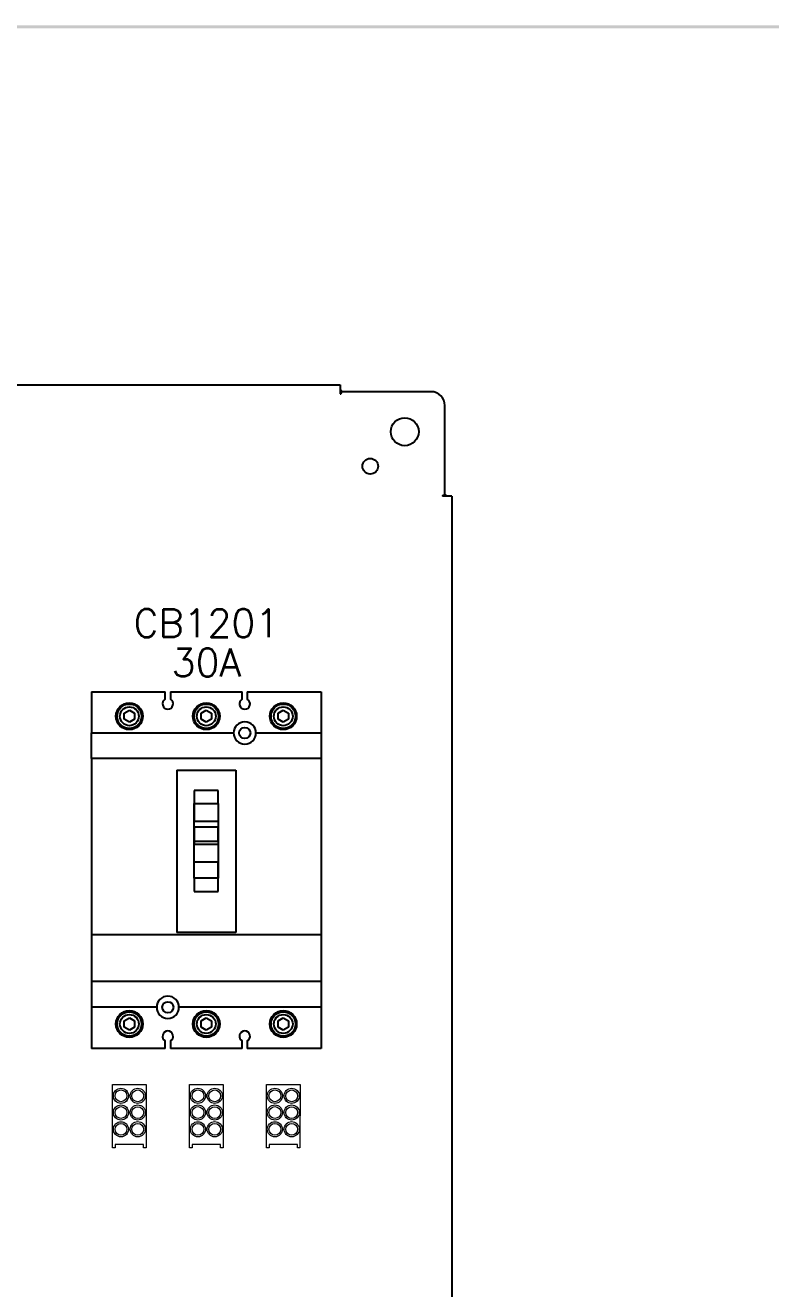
# Model space of a CAD drawing. Header units: inches. Extents: x 0 to 78.1, y 0 to 52.
# Drawn here: x 25.67 to 39.04, y 29.36 to 52.02 of the extents above; entities that cross this region are included whole.
import ezdxf
from ezdxf.enums import TextEntityAlignment as Align

# ---------------------------------------------------------------- set-up
doc = ezdxf.new("R2010")
doc.units = ezdxf.units.IN
doc.header["$MEASUREMENT"] = 0
doc.layers.add('CONTINUOUS1', color=7, linetype='Continuous', lineweight=20)
for name, color, linetype in [('PRTG', 130, 'Continuous'), ('PSYMS', 7, 'Continuous'), ('PTAG', 150, 'Continuous')]:
    doc.layers.add(name, color=color, linetype=linetype)
doc.styles.get("Standard").update_dxf_attribs({"font": 'romans.shx'})
doc.styles.add('WD', font='romans.shx')

# ---------------------------------------------------------------- blocks, each defined once
blk = doc.blocks.new('S&L Title Block V2')
at = {"color": 2}
blk.add_trace([(0, 22.5875), (0.025, 22.5625), (33.9, 22.5875), (33.875, 22.5625)], dxfattribs=at)
for tag, height, p in [('TITLE#1', 0.15, (31.1101, 1.7386)), ('TITLE#2', 0.1, (31.1294, 1.58))]:
    blk.add_attdef(tag, text='', height=height).set_placement(p, align=Align.CENTER)
for tag, p, height in [('DRAWNBY', (28.9679, 0.7345), 0.1), ('SCALE', (30.6441, 0.7308), 0.1), ('CHKBY', (28.9754, 0.4287), 0.1), ('DATE', (30.6526, 0.4486), 0.1), ('SH#', (32.9927, 0.197), 0.125)]:
    blk.add_attdef(tag, p, '', height=height)
blk.add_attdef('JOB#', text='', height=0.125).set_placement((32.8299, 0.1952), align=Align.RIGHT)
at = {"flags": 9}
blk.add_attdef('WD_TB', (0, 0), '', height=0.1, dxfattribs=at)
blk = doc.blocks.new('HJL36015')
at = {"color": 7, "linetype": 'Continuous'}
for p, q in [((0, 6.4), (1.325, 6.4)), ((0, 6.4), (0, 5.66)), ((0.001, 6.399), (1.325, 6.399)), ((0.001, 6.399), (0.001, 5.66)), ((1.325, 6.264), (1.325, 6.399)), ((1.415, 6.4), (2.705, 6.4)), ((1.415, 6.399), (1.415, 6.264)), ((1.415, 6.399), (2.705, 6.399)), ((2.705, 6.264), (2.705, 6.399)), ((2.795, 6.4), (4.12, 6.4)), ((2.795, 6.399), (2.795, 6.264)), ((2.795, 6.399), (4.119, 6.399)), ((4.119, 6.399), (4.119, 5.66)), ((4.12, 6.4), (4.12, 5.66)), ((0.586, 6.014), (0.68, 6.069)), ((0.586, 5.906), (0.586, 6.014)), ((0.68, 5.851), (0.586, 5.906)), ((0.68, 6.069), (0.774, 6.014)), ((0.774, 5.906), (0.68, 5.851)), ((0.774, 6.014), (0.774, 5.906)), ((1.966, 6.014), (2.06, 6.069)), ((1.966, 5.906), (1.966, 6.014)), ((2.06, 5.851), (1.966, 5.906)), ((2.06, 6.069), (2.154, 6.014)), ((2.154, 5.906), (2.06, 5.851)), ((2.154, 6.014), (2.154, 5.906)), ((3.346, 6.014), (3.44, 6.069)), ((3.346, 5.906), (3.346, 6.014)), ((3.44, 5.851), (3.346, 5.906)), ((3.44, 6.069), (3.534, 6.014)), ((3.534, 5.906), (3.44, 5.851)), ((3.534, 6.014), (3.534, 5.906)), ((0, 5.66), (2.55, 5.66)), ((0, 5.2), (0, 5.66)), ((2.95, 5.66), (4.12, 5.66)), ((4.12, 5.66), (4.12, 5.2)), ((4.12, 5.2), (0, 5.2)), ((0, 5.2), (0, 2.04)), ((1.53, 4.99), (2.59, 4.99)), ((1.53, 4.99), (1.53, 2.08)), ((2.59, 4.99), (2.59, 2.08)), ((4.12, 5.2), (4.12, 2.04)), ((1.845, 4.629), (1.845, 4.393)), ((2.275, 4.629), (1.845, 4.629)), ((2.275, 4.393), (2.275, 4.629)), ((1.845, 4.393), (1.845, 4.071)), ((1.845, 4.393), (2.275, 4.393)), ((1.845, 3.053), (1.845, 4.393)), ((2.275, 4.393), (2.275, 4.071)), ((2.275, 4.393), (2.275, 3.053)), ((2.275, 4.071), (1.845, 4.071)), ((1.845, 3.969), (1.845, 3.72)), ((2.275, 3.969), (1.845, 3.969)), ((2.275, 3.72), (2.275, 3.969)), ((1.845, 3.72), (1.845, 3.659)), ((1.845, 3.72), (2.275, 3.72)), ((2.275, 3.659), (1.845, 3.659)), ((2.275, 3.72), (2.275, 3.659)), ((1.845, 3.053), (1.845, 3.35)), ((1.845, 3.35), (2.275, 3.35)), ((2.275, 3.053), (2.275, 3.35)), ((1.845, 3.053), (1.845, 2.815)), ((2.275, 3.053), (1.845, 3.053)), ((2.275, 2.815), (2.275, 3.053)), ((1.845, 2.815), (2.275, 2.815)), ((0, 2.04), (0, 0)), ((4.12, 2.04), (0, 2.04)), ((0.001, 2.04), (0.001, 1.2)), ((2.59, 2.08), (1.53, 2.08)), ((4.119, 2.04), (4.119, 1.2)), ((4.12, 2.04), (4.12, 0)), ((4.119, 1.2), (0.001, 1.2)), ((0.001, 1.2), (0.001, 0.74)), ((4.119, 1.2), (4.119, 0.74)), ((0.001, 0.74), (0.001, 0.001)), ((1.17, 0.74), (0.001, 0.74)), ((4.119, 0.74), (1.57, 0.74)), ((4.119, 0.74), (4.119, 0.001)), ((0.586, 0.494), (0.68, 0.549)), ((0.586, 0.386), (0.586, 0.494)), ((0.68, 0.549), (0.774, 0.494)), ((0.774, 0.494), (0.774, 0.386)), ((1.966, 0.494), (2.06, 0.549)), ((1.966, 0.386), (1.966, 0.494)), ((2.06, 0.549), (2.154, 0.494)), ((2.154, 0.494), (2.154, 0.386)), ((3.346, 0.494), (3.44, 0.549)), ((3.346, 0.386), (3.346, 0.494)), ((3.44, 0.549), (3.534, 0.494)), ((3.534, 0.494), (3.534, 0.386)), ((0.68, 0.331), (0.586, 0.386)), ((0.774, 0.386), (0.68, 0.331)), ((2.06, 0.331), (1.966, 0.386)), ((2.154, 0.386), (2.06, 0.331)), ((3.44, 0.331), (3.346, 0.386)), ((3.534, 0.386), (3.44, 0.331)), ((1.325, 0), (0, 0)), ((1.325, 0.001), (0.001, 0.001)), ((1.325, 0.001), (1.325, 0.136)), ((1.415, 0.136), (1.415, 0.001)), ((2.705, 0.001), (1.415, 0.001)), ((2.705, 0), (1.415, 0)), ((2.705, 0.001), (2.705, 0.136)), ((2.795, 0.136), (2.795, 0.001)), ((4.119, 0.001), (2.795, 0.001)), ((4.12, 0), (2.795, 0))]:
    blk.add_line(p, q, dxfattribs=at)
for centre, radius in [((0.68, 5.96), 0.24), ((0.68, 5.96), 0.219), ((0.68, 5.96), 0.169), ((2.06, 5.96), 0.24), ((2.06, 5.96), 0.219), ((2.06, 5.96), 0.169), ((3.44, 5.96), 0.24), ((3.44, 5.96), 0.219), ((3.44, 5.96), 0.169), ((2.75, 5.66), 0.1), ((0.68, 0.44), 0.24), ((1.37, 0.74), 0.1), ((2.06, 0.44), 0.24), ((3.44, 0.44), 0.24), ((0.68, 0.44), 0.219), ((0.68, 0.44), 0.169), ((2.06, 0.44), 0.219), ((2.06, 0.44), 0.169), ((3.44, 0.44), 0.219), ((3.44, 0.44), 0.169)]:
    blk.add_circle(centre, radius, dxfattribs=at)
for centre, radius, start, end in [((1.37, 6.18), 0.095, 118.2737, 61.7263), ((2.75, 6.18), 0.095, 118.2737, 61.7263), ((2.75, 5.66), 0.2, 0, 180), ((2.75, 5.66), 0.2, 180, 0), ((1.37, 0.74), 0.2, 0, 180), ((1.37, 0.74), 0.2, 180, 0), ((1.37, 0.22), 0.095, 298.2737, 241.7263), ((2.75, 0.22), 0.095, 298.2737, 241.7263)]:
    blk.add_arc(centre, radius, start, end, dxfattribs=at)
blk = doc.blocks.new('SCE-42P30')
for p, q in [((5.592, 40.873), (28.53, 40.873)), ((28.53, 40.873), (28.53, 40.787)), ((28.53, 40.787), (28.53, 40.708)), ((30.155, 40.748), (28.565, 40.748)), ((30.405, 38.909), (30.405, 40.498)), ((30.443, 38.873), (30.364, 38.873)), ((30.385, 38.896), (30.391, 38.899)), ((30.419, 38.895), (30.416, 38.898)), ((30.423, 38.89), (30.419, 38.895)), ((30.53, 38.873), (30.443, 38.873)), ((30.53, 38.873), (30.53, 3.936))]:
    blk.add_line(p, q)
for points in [[(28.53, 40.787), (28.531, 40.785), (28.533, 40.783), (28.534, 40.781), (28.535, 40.779), (28.537, 40.778), (28.538, 40.776), (28.54, 40.774), (28.541, 40.773), (28.543, 40.771), (28.544, 40.77), (28.545, 40.769), (28.547, 40.767)], [(28.53, 40.708), (28.531, 40.708), (28.533, 40.709), (28.534, 40.71), (28.536, 40.71), (28.537, 40.711), (28.539, 40.712), (28.54, 40.713), (28.542, 40.715), (28.543, 40.716), (28.544, 40.718), (28.546, 40.719), (28.547, 40.721), (28.548, 40.723), (28.549, 40.725), (28.551, 40.727), (28.552, 40.729), (28.556, 40.735)], [(28.547, 40.767), (28.553, 40.761), (28.554, 40.759), (28.556, 40.758), (28.558, 40.756), (28.56, 40.754), (28.561, 40.753), (28.563, 40.751), (28.564, 40.75), (28.565, 40.748)], [(28.556, 40.735), (28.557, 40.737), (28.558, 40.739), (28.56, 40.742), (28.561, 40.743), (28.563, 40.745), (28.564, 40.747), (28.565, 40.748)], [(30.364, 38.873), (30.364, 38.875), (30.365, 38.877), (30.366, 38.878), (30.367, 38.88), (30.368, 38.881), (30.369, 38.882), (30.37, 38.884), (30.371, 38.885), (30.373, 38.887), (30.374, 38.888), (30.376, 38.889), (30.377, 38.891), (30.379, 38.892), (30.381, 38.893), (30.383, 38.894), (30.385, 38.896)], [(30.391, 38.899), (30.394, 38.901), (30.396, 38.902), (30.398, 38.904), (30.4, 38.905), (30.402, 38.906), (30.403, 38.908), (30.405, 38.909)], [(30.416, 38.898), (30.414, 38.9), (30.412, 38.902), (30.411, 38.903), (30.409, 38.905), (30.407, 38.906), (30.406, 38.908), (30.405, 38.909)], [(30.443, 38.873), (30.441, 38.875), (30.439, 38.876), (30.438, 38.878), (30.436, 38.879), (30.434, 38.881), (30.432, 38.882), (30.431, 38.883), (30.429, 38.885), (30.428, 38.886), (30.426, 38.888), (30.425, 38.889), (30.423, 38.89)]]:
    blk.add_lwpolyline(points)
for centre, radius in [((29.686, 40.03), 0.25), ((29.067, 39.411), 0.141)]:
    blk.add_circle(centre, radius)
blk.add_arc((30.155, 40.498), 0.25, 0, 90)
blk = doc.blocks.new('PDC3HD2')
at = {"layer": 'CONTINUOUS1'}
for p, q in [((0, 1.135), (0.601, 1.135)), ((0, 0), (0, 1.135)), ((0.601, 1.135), (0.6, 0)), ((1.38, 1.135), (1.981, 1.135)), ((1.38, 0), (1.38, 1.135)), ((1.981, 1.135), (1.98, 0)), ((2.76, 1.135), (3.361, 1.135)), ((2.76, 0), (2.76, 1.135)), ((3.361, 1.135), (3.36, 0)), ((0.047, 0), (0, 0)), ((0.553, 0.06), (0.047, 0.06)), ((0.047, 0.06), (0.047, 0)), ((0.553, 0), (0.553, 0.06)), ((0.6, 0), (0.553, 0)), ((1.427, 0), (1.38, 0)), ((1.933, 0.06), (1.427, 0.06)), ((1.427, 0.06), (1.427, 0)), ((1.933, 0), (1.933, 0.06)), ((1.98, 0), (1.933, 0)), ((2.807, 0), (2.76, 0)), ((3.313, 0.06), (2.807, 0.06)), ((2.807, 0.06), (2.807, 0)), ((3.313, 0), (3.313, 0.06)), ((3.36, 0), (3.313, 0))]:
    blk.add_line(p, q, dxfattribs=at)
for centre, radius in [((0.15, 0.931), 0.136), ((0.15, 0.931), 0.106), ((0.451, 0.931), 0.136), ((0.451, 0.93), 0.106), ((1.53, 0.931), 0.136), ((1.53, 0.931), 0.106), ((1.831, 0.931), 0.136), ((1.831, 0.93), 0.106), ((2.91, 0.931), 0.136), ((2.91, 0.931), 0.106), ((3.211, 0.931), 0.136), ((3.211, 0.93), 0.106), ((0.15, 0.631), 0.136), ((0.15, 0.631), 0.106), ((0.451, 0.631), 0.136), ((0.451, 0.63), 0.106), ((1.53, 0.631), 0.136), ((1.53, 0.631), 0.106), ((1.831, 0.631), 0.136), ((1.831, 0.63), 0.106), ((2.91, 0.631), 0.136), ((2.91, 0.631), 0.106), ((3.211, 0.631), 0.136), ((3.211, 0.63), 0.106), ((0.15, 0.33), 0.136), ((0.451, 0.331), 0.136), ((1.53, 0.33), 0.136), ((1.831, 0.331), 0.136), ((2.91, 0.33), 0.136), ((3.211, 0.331), 0.136), ((0.15, 0.33), 0.106), ((0.451, 0.33), 0.106), ((1.53, 0.33), 0.106), ((1.831, 0.33), 0.106), ((2.91, 0.33), 0.106), ((3.211, 0.33), 0.106)]:
    blk.add_circle(centre, radius, dxfattribs=at)

msp = doc.modelspace()

# ---------------------------------------------------------------- block references
at = {"xscale": 2.303034105759808, "yscale": 2.303034105759808, "zscale": 2.303034105759808}
msp.add_blockref('S&L Title Block V2', (0, 0), dxfattribs=at)
at = {"layer": 'PSYMS'}
for name, p in [('SCE-42P30', (2.78793, 4.69888)), ('PDC3HD2', (27.23506, 31.88679))]:
    msp.add_blockref(name, p, dxfattribs=at)
ref = msp.add_blockref('HJL36015', (26.85532, 33.66572), dxfattribs=at)
ref.add_attrib('P_TAG1', 'CB1201', dxfattribs={"layer": 'PTAG', "height": 0.5, "style": 'WD', "flags": 8}).set_placement((28.91532, 41.29578), align=Align.MIDDLE_CENTER)
ref.add_attrib('RATING1', '30A', dxfattribs={"layer": 'PRTG', "height": 0.5, "style": 'WD', "flags": 8}).set_placement((28.91532, 40.34041), align=Align.CENTER)

doc.saveas('drawing.dxf')
